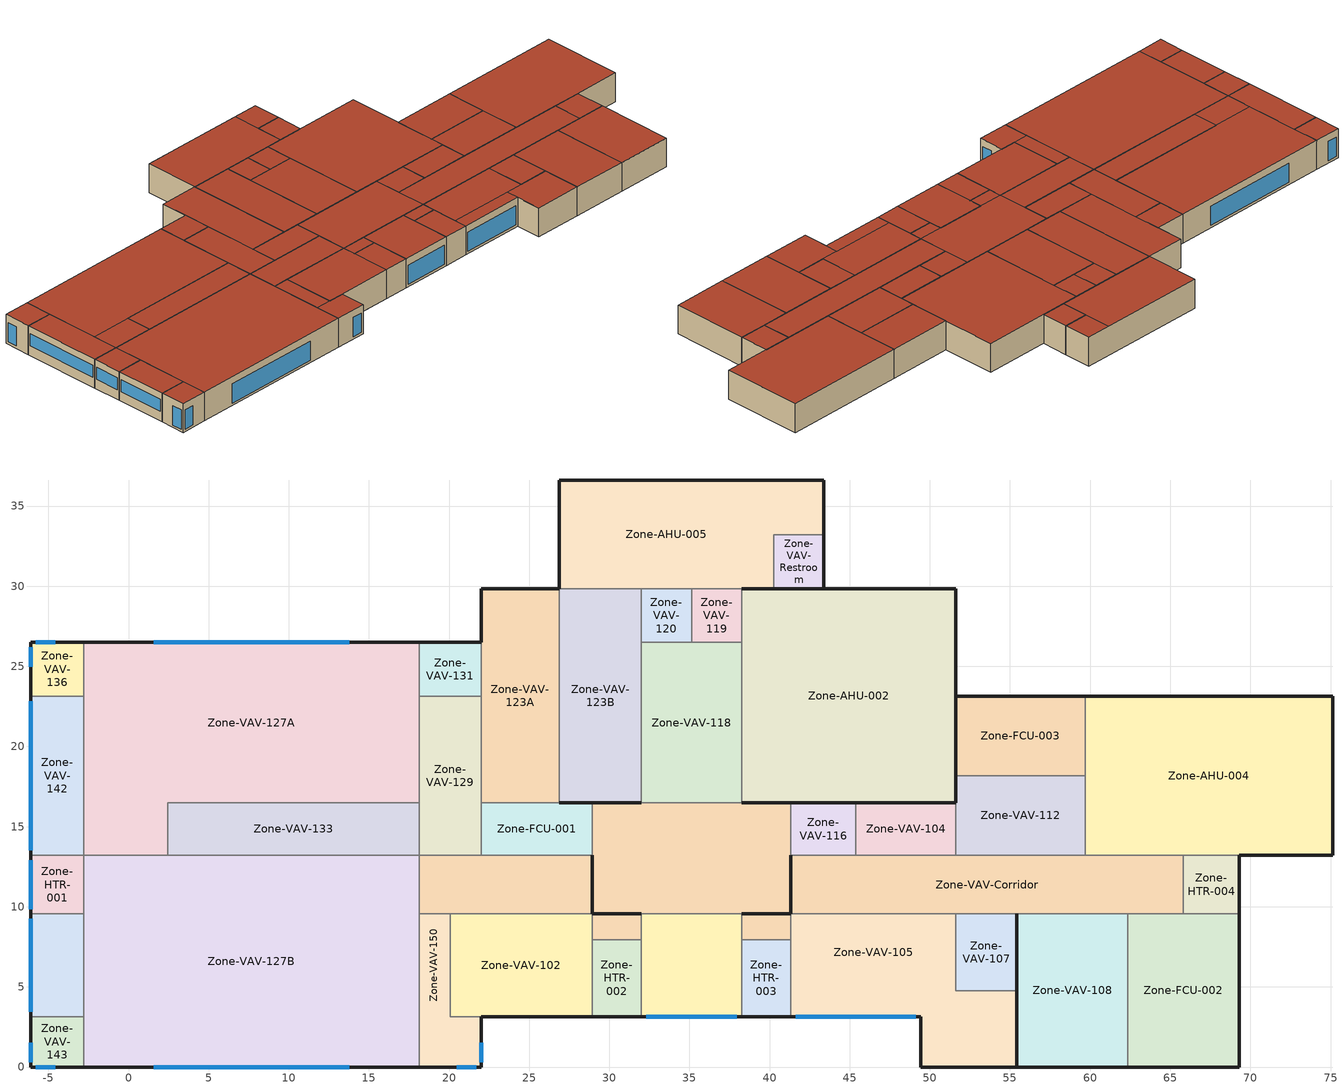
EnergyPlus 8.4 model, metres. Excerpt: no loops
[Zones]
Zone-VAV-143
 floor ground (nonres floor): -2.79,3.15 -2.79,0 -6.1,0 -6.1,3.15 z0
 wall outside (nonres ext wall): -6.1,3.15 -6.1,0 -2.79,0 z0:3.66
 wall to Zone-VAV-142 (int wall): -2.79,3.15 -6.1,3.15 z0:3.66
 wall to Zone-VAV-127B (int wall): -2.79,0 -2.79,3.15 z0:3.66
 window (Window U 0.57 SHGC 0.39): -5.79,0 -4.57,0 / -6.1,1.52 -6.1,0.3 z0.3:2.74
 roof outside (nonres roof): -6.1,3.15 -6.1,0 -2.79,0 -2.79,3.15 z3.66
Zone-VAV-142
 floor ground (nonres floor): -2.79,9.55 -2.79,3.15 -6.1,3.15 -6.1,9.55 z0; -2.79,23.14 -2.79,13.21 -6.1,13.21 -6.1,23.14 z0
 wall outside (nonres ext wall): -6.1,23.14 -6.1,13.21 / -6.1,9.55 -6.1,3.15 z0:3.66
 wall to Zone-VAV-136 (int wall): -2.79,23.14 -6.1,23.14 z0:3.66
 wall to Zone-VAV-127A (int wall): -2.79,13.21 -2.79,23.14 z0:3.66
 wall adiabatic (int wall): -6.1,13.21 -2.79,13.21 / -2.79,9.55 -6.1,9.55 z0:3.66
 wall to Zone-VAV-127B (int wall): -2.79,3.15 -2.79,9.55 z0:3.66
 window (Window U 0.57 SHGC 0.39): -6.1,22.83 -6.1,13.51 / -6.1,9.25 -6.1,3.45 z1.22:2.74
 roof outside (nonres roof): -6.1,23.14 -6.1,13.21 -2.79,13.21 -2.79,23.14 z3.66; -6.1,9.55 -6.1,3.15 -2.79,3.15 -2.79,9.55 z3.66
Zone-HTR-001
 floor ground (nonres floor): -2.79,13.21 -2.79,9.55 -6.1,9.55 -6.1,13.21 z0
 wall outside (nonres ext wall): -6.1,13.21 -6.1,9.55 z0:3.66
 wall adiabatic (int wall): -6.1,9.55 -2.79,9.55 -2.79,13.21 -6.1,13.21 z0:3.66
 window (Window U 0.57 SHGC 0.39): -6.1,12.9 -6.1,9.86 z1.22:2.74
 roof outside (nonres roof): -6.1,13.21 -6.1,9.55 -2.79,9.55 -2.79,13.21 z3.66
Zone-VAV-127B
 floor ground (nonres floor): 18.14,13.21 18.14,0 -2.79,0 -2.79,13.21 z0
 wall outside (nonres ext wall): -2.79,0 18.14,0 z0:3.66
 wall to Zone-VAV-133 (int wall): 18.14,13.21 2.44,13.21 z0:3.66
 wall adiabatic (int wall): -2.79,13.21 -2.79,9.55 z0:3.66
 wall to Zone-VAV-150 (int wall): 18.14,0 18.14,9.55 z0:3.66
 wall to Zone-VAV-127A (int wall): 2.44,13.21 -2.79,13.21 z0:3.66
 wall to Zone-VAV-Corridor (int wall): 18.14,9.55 18.14,13.21 z0:3.66
 window (Window U 0.57 SHGC 0.39): 1.57,0 13.77,0 z0.3:2.74
 roof outside (nonres roof): -2.79,13.21 -2.79,0 18.14,0 18.14,13.21 z3.66
Zone-VAV-136
 floor ground (nonres floor): -2.79,26.49 -2.79,23.14 -6.1,23.14 -6.1,26.49 z0
 wall outside (nonres ext wall): -2.79,26.49 -6.1,26.49 -6.1,23.14 z0:3.66
 wall to Zone-VAV-127A (int wall): -2.79,23.14 -2.79,26.49 z0:3.66
 window (Window U 0.57 SHGC 0.39): -4.57,26.49 -5.79,26.49 / -6.1,26.19 -6.1,24.97 z0.3:2.74
 roof outside (nonres roof): -6.1,26.49 -6.1,23.14 -2.79,23.14 -2.79,26.49 z3.66
Zone-VAV-131
 floor ground (nonres floor): 22,26.49 22,23.14 18.14,23.14 18.14,26.49 z0
 wall outside (nonres ext wall): 22,26.49 18.14,26.49 z0:3.66
 wall to Zone-VAV-127A (int wall): 18.14,26.49 18.14,23.14 z0:3.66
 wall to Zone-VAV-123A (int wall): 22,23.14 22,26.49 z0:3.66
 wall to Zone-VAV-129 (int wall): 18.14,23.14 22,23.14 z0:3.66
 roof outside (nonres roof): 18.14,26.49 18.14,23.14 22,23.14 22,26.49 z3.66
Zone-VAV-129
 floor ground (nonres floor): 22,23.14 22,13.21 18.14,13.21 18.14,23.14 z0
 wall to Zone-VAV-133 (int wall): 18.14,16.48 18.14,13.21 z0:3.66
 wall to Zone-VAV-Corridor (int wall): 18.14,13.21 22,13.21 z0:3.66
 wall adiabatic (int wall): 22,13.21 22,16.48 z0:3.66
 wall to Zone-VAV-127A (int wall): 18.14,23.14 18.14,16.48 z0:3.66
 wall to Zone-VAV-123A (int wall): 22,16.48 22,23.14 z0:3.66
 roof outside (nonres roof): 18.14,23.14 18.14,13.21 22,13.21 22,23.14 z3.66
Zone-VAV-123A
 floor ground (nonres floor): 26.87,29.84 26.87,16.48 22,16.48 22,29.84 z0
 wall outside (nonres ext wall): 26.87,29.84 22,29.84 22,26.49 z0:3.66
 wall to Zone-VAV-123B (int wall): 26.87,16.48 26.87,29.84 z0:3.66
 wall adiabatic (int wall): 22,16.48 26.87,16.48 z0:3.66
 roof outside (nonres roof): 22,29.84 22,16.48 26.87,16.48 26.87,29.84 z3.66
Zone-VAV-123B
 floor ground (nonres floor): 32,29.84 32,16.48 26.87,16.48 26.87,29.84 z0
 wall outside (nonres ext wall): 26.87,16.48 32,16.48 z0:3.66
 wall adiabatic (int wall): 32,29.84 26.87,29.84 z0:3.66
 wall to Zone-VAV-118 (int wall): 32,16.48 32,26.49 z0:3.66
 wall to Zone-VAV-120 (int wall): 32,26.49 32,29.84 z0:3.66
 roof outside (nonres roof): 26.87,29.84 26.87,16.48 32,16.48 32,29.84 z3.66
Zone-AHU-005
 floor ground (nonres floor): 43.38,36.63 43.38,33.2 40.26,33.2 40.26,36.63 z0; 40.26,36.63 40.26,29.84 26.87,29.84 26.87,36.63 z0
 wall outside (nonres ext wall): 43.38,33.2 43.38,36.63 26.87,36.63 26.87,29.84 / 38.25,29.84 40.26,29.84 z0:3.66
 wall to Zone-VAV-Restroom (int wall): 40.26,29.84 40.26,33.2 43.38,33.2 z0:3.66
 wall adiabatic (int wall): 26.87,29.84 32,29.84 35.13,29.84 38.25,29.84 z0:3.66
 roof outside (nonres roof): 26.87,36.63 26.87,29.84 40.26,29.84 40.26,36.63 z3.66; 40.26,36.63 40.26,33.2 43.38,33.2 43.38,36.63 z3.66
Zone-VAV-118
 floor ground (nonres floor): 38.25,26.49 38.25,16.48 32,16.48 32,26.49 z0
 wall adiabatic (int wall): 38.25,16.48 38.25,26.49 z0:3.66
 wall to Zone-VAV-119 (int wall): 38.25,26.49 35.13,26.49 z0:3.66
 wall to Zone-VAV-Corridor (int wall): 32,16.48 38.25,16.48 z0:3.66
 wall to Zone-VAV-120 (int wall): 35.13,26.49 32,26.49 z0:3.66
 roof outside (nonres roof): 32,26.49 32,16.48 38.25,16.48 38.25,26.49 z3.66
Zone-VAV-120
 floor ground (nonres floor): 35.13,29.84 35.13,26.49 32,26.49 32,29.84 z0
 wall to Zone-VAV-119 (int wall): 35.13,26.49 35.13,29.84 z0:3.66
 wall adiabatic (int wall): 35.13,29.84 32,29.84 z0:3.66
 roof outside (nonres roof): 32,29.84 32,26.49 35.13,26.49 35.13,29.84 z3.66
Zone-VAV-119
 floor ground (nonres floor): 38.25,29.84 38.25,26.49 35.13,26.49 35.13,29.84 z0
 wall adiabatic (int wall): 38.25,26.49 38.25,29.84 35.13,29.84 z0:3.66
 roof outside (nonres roof): 35.13,29.84 35.13,26.49 38.25,26.49 38.25,29.84 z3.66
Zone-VAV-Restroom
 floor ground (nonres floor): 43.38,33.2 43.38,29.84 40.26,29.84 40.26,33.2 z0
 wall outside (nonres ext wall): 40.26,29.84 43.38,29.84 43.38,33.2 z0:3.66
 roof outside (nonres roof): 40.26,33.2 40.26,29.84 43.38,29.84 43.38,33.2 z3.66
Zone-VAV-102
 floor ground (nonres floor): 28.93,9.55 28.93,3.15 20.07,3.15 20.07,9.55 z0; 38.25,9.55 38.25,3.15 32,3.15 32,9.55 z0
 wall outside (nonres ext wall): 32,3.15 38.25,3.15 / 22,3.15 28.93,3.15 z0:3.66
 wall adiabatic (int wall): 32,7.95 32,3.15 / 38.25,3.15 38.25,7.95 / 28.93,3.15 28.93,7.95 z0:3.66
 wall to Zone-VAV-Corridor (int wall): 38.25,7.95 38.25,9.55 32,9.55 32,7.95 / 28.93,7.95 28.93,9.55 20.07,9.55 z0:3.66
 wall to Zone-VAV-150 (int wall): 20.07,9.55 20.07,3.15 22,3.15 z0:3.66
 window (Window U 0.57 SHGC 0.39): 32.31,3.15 37.95,3.15 z0.3:2.74
 roof outside (nonres roof): 32,9.55 32,3.15 38.25,3.15 38.25,9.55 z3.66; 20.07,9.55 20.07,3.15 28.93,3.15 28.93,9.55 z3.66
Zone-FCU-001
 floor ground (nonres floor): 28.93,16.48 28.93,13.21 22,13.21 22,16.48 z0
 wall adiabatic (int wall): 28.93,13.21 28.93,16.48 26.87,16.48 22,16.48 22,13.21 28.93,13.21 z0:3.66
 roof outside (nonres roof): 22,16.48 22,13.21 28.93,13.21 28.93,16.48 z3.66
Zone-AHU-002
 floor ground (nonres floor): 51.61,29.84 51.61,16.48 38.25,16.48 38.25,29.84 z0
 wall outside (nonres ext wall): 38.25,16.48 51.61,16.48 51.61,29.84 38.25,29.84 z0:3.66
 wall adiabatic (int wall): 38.25,29.84 38.25,26.49 38.25,16.48 z0:3.66
 roof outside (nonres roof): 38.25,29.84 38.25,16.48 51.61,16.48 51.61,29.84 z3.66
Zone-FCU-003
 floor ground (nonres floor): 59.69,23.14 59.69,18.17 51.61,18.17 51.61,23.14 z0
 wall outside (nonres ext wall): 59.69,23.14 51.61,23.14 51.61,18.17 z0:3.66
 wall to Zone-AHU-004 (int wall): 59.69,18.17 59.69,23.14 z0:3.66
 wall to Zone-VAV-112 (int wall): 51.61,18.17 59.69,18.17 z0:3.66
 roof outside (nonres roof): 51.61,23.14 51.61,18.17 59.69,18.17 59.69,23.14 z3.66
Zone-VAV-112
 floor ground (nonres floor): 59.69,18.17 59.69,13.21 51.61,13.21 51.61,18.17 z0
 wall outside (nonres ext wall): 51.61,18.17 51.61,16.48 z0:3.66
 wall to Zone-AHU-004 (int wall): 59.69,13.21 59.69,18.17 z0:3.66
 wall adiabatic (int wall): 51.61,13.21 59.69,13.21 z0:3.66
 wall to Zone-VAV-104 (int wall): 51.61,16.48 51.61,13.21 z0:3.66
 roof outside (nonres roof): 51.61,18.17 51.61,13.21 59.69,13.21 59.69,18.17 z3.66
Zone-VAV-150
 floor ground (nonres floor): 20.07,9.55 20.07,3.15 18.14,3.15 18.14,9.55 z0; 22,3.15 22,0 18.14,0 18.14,3.15 z0
 wall outside (nonres ext wall): 18.14,0 22,0 22,3.15 z0:3.66
 wall to Zone-VAV-Corridor (int wall): 20.07,9.55 18.14,9.55 z0:3.66
 window (Window U 0.57 SHGC 0.39): 22,0.3 22,1.52 / 20.47,0 21.69,0 z0.3:2.74
 roof outside (nonres roof): 18.14,3.15 18.14,0 22,0 22,3.15 z3.66; 18.14,9.55 18.14,3.15 20.07,3.15 20.07,9.55 z3.66
Zone-HTR-002
 floor ground (nonres floor): 32,7.95 32,3.15 28.93,3.15 28.93,7.95 z0
 wall outside (nonres ext wall): 28.93,3.15 32,3.15 z0:3.66
 wall adiabatic (int wall): 32,3.15 32,7.95 28.93,7.95 28.93,3.15 z0:3.66
 roof outside (nonres roof): 28.93,7.95 28.93,3.15 32,3.15 32,7.95 z3.66
Zone-HTR-003
 floor ground (nonres floor): 41.33,7.95 41.33,3.15 38.25,3.15 38.25,7.95 z0
 wall outside (nonres ext wall): 38.25,3.15 41.33,3.15 z0:3.66
 wall to Zone-VAV-105 (int wall): 41.33,3.15 41.33,7.95 z0:3.66
 wall adiabatic (int wall): 41.33,7.95 38.25,7.95 38.25,3.15 z0:3.66
 roof outside (nonres roof): 38.25,7.95 38.25,3.15 41.33,3.15 41.33,7.95 z3.66
Zone-VAV-104
 floor ground (nonres floor): 51.61,16.48 51.61,13.21 45.38,13.21 45.38,16.48 z0
 wall outside (nonres ext wall): 51.61,16.48 45.38,16.48 z0:3.66
 wall to Zone-VAV-116 (int wall): 45.38,16.48 45.38,13.21 z0:3.66
 wall adiabatic (int wall): 45.38,13.21 51.61,13.21 z0:3.66
 roof outside (nonres roof): 45.38,16.48 45.38,13.21 51.61,13.21 51.61,16.48 z3.66
Zone-VAV-116
 floor ground (nonres floor): 45.38,16.48 45.38,13.21 41.33,13.21 41.33,16.48 z0
 wall outside (nonres ext wall): 45.38,16.48 41.33,16.48 z0:3.66
 wall adiabatic (int wall): 41.33,16.48 41.33,13.21 45.38,13.21 z0:3.66
 roof outside (nonres roof): 41.33,16.48 41.33,13.21 45.38,13.21 45.38,16.48 z3.66
Zone-AHU-004
 floor ground (nonres floor): 75.13,23.14 75.13,13.21 59.69,13.21 59.69,23.14 z0
 wall outside (nonres ext wall): 69.29,13.21 75.13,13.21 75.13,23.14 59.69,23.14 z0:3.66
 wall adiabatic (int wall): 59.69,13.21 65.82,13.21 z0:3.66
 wall to Zone-HTR-004 (int wall): 65.82,13.21 69.29,13.21 z0:3.66
 roof outside (nonres roof): 59.69,23.14 59.69,13.21 75.13,13.21 75.13,23.14 z3.66
Zone-VAV-108
 floor ground (nonres floor): 62.36,9.55 62.36,0 55.42,0 55.42,9.55 z0
 wall outside (nonres ext wall): 55.42,0 62.36,0 z0:3.66; 55.42,9.55,3.66 55.42,9.55,0 55.42,4.75,0 55.42,4.78,3.66; 55.42,4.78,3.66 55.42,4.75,0 55.42,0,0 55.42,0,3.66
 wall to Zone-FCU-002 (int wall): 62.36,0 62.36,9.55 z0:3.66
 wall adiabatic (int wall): 62.36,9.55 55.42,9.55 z0:3.66
 roof outside (nonres roof): 55.42,9.55 55.42,0 62.36,0 62.36,9.55 z3.66
Zone-HTR-004
 floor ground (nonres floor): 69.29,13.21 69.29,9.55 65.82,9.55 65.82,13.21 z0
 wall outside (nonres ext wall): 69.29,9.55 69.29,13.21 z0:3.66
 wall to Zone-FCU-002 (int wall): 65.82,9.55 69.29,9.55 z0:3.66
 wall adiabatic (int wall): 65.82,13.21 65.82,9.55 z0:3.66
 roof outside (nonres roof): 65.82,13.21 65.82,9.55 69.29,9.55 69.29,13.21 z3.66
Zone-VAV-Corridor
 floor ground (nonres floor): 41.33,16.48 41.33,9.55 28.93,9.55 28.93,16.48 z0; 65.82,13.21 65.82,9.55 41.33,9.55 41.33,13.21 z0; 41.33,9.55 41.33,7.95 38.25,7.95 38.25,9.55 z0; 32,9.55 32,7.95 28.93,7.95 28.93,9.55 z0; 28.93,13.21 28.93,9.55 18.14,9.55 18.14,13.21 z0
 wall outside (nonres ext wall): 32,16.48 28.93,16.48 / 38.25,9.55 41.33,9.55 41.33,13.21 / 28.93,13.21 28.93,9.55 32,9.55 z0:3.66
 wall adiabatic (int wall): 38.25,7.95 41.33,7.95 41.33,9.55 51.61,9.55 55.42,9.55 62.36,9.55 65.82,9.55 65.82,13.21 59.69,13.21 51.61,13.21 45.38,13.21 41.33,13.21 41.33,16.48 38.25,16.48 / 28.93,7.95 32,7.95 / 28.93,16.48 28.93,13.21 22,13.21 z0:3.66
 roof outside (nonres roof): 41.33,13.21 41.33,9.55 65.82,9.55 65.82,13.21 z3.66; 28.93,16.48 28.93,9.55 41.33,9.55 41.33,16.48 z3.66; 18.14,13.21 18.14,9.55 28.93,9.55 28.93,13.21 z3.66; 28.93,9.55 28.93,7.95 32,7.95 32,9.55 z3.66; 38.25,9.55 38.25,7.95 41.33,7.95 41.33,9.55 z3.66
Zone-VAV-133
 floor ground (nonres floor): 18.14,16.48 18.14,13.21 2.44,13.21 2.44,16.48 z0
 wall to Zone-VAV-127A (int wall): 18.14,16.48 2.44,16.48 2.44,13.21 z0:3.66
 roof outside (nonres roof): 18.14,13.21 18.14,16.48 2.44,16.48 2.44,13.21 z3.66
Zone-VAV-105
 floor ground (nonres floor): 51.61,9.55 51.61,4.75 41.33,4.75 41.33,9.55 z0; 55.42,4.75 55.42,0 49.43,0 49.43,4.75 z0; 49.43,4.75 49.43,3.15 41.33,3.15 41.33,4.75 z0
 wall outside (nonres ext wall): 41.33,3.15 49.43,3.15 49.43,0 55.42,0 55.42,4.75 z0:3.66
 wall adiabatic (int wall): 51.61,9.55 41.33,9.55 41.33,7.95 z0:3.66
 wall to Zone-VAV-107 (int wall): 55.42,4.75 51.61,4.75 51.61,9.55 z0:3.66
 window (Window U 0.57 SHGC 0.39): 41.63,3.15 49.12,3.15 z0.3:2.74
 roof outside (nonres roof): 41.33,4.75 41.33,3.15 49.43,3.15 49.43,4.75 z3.66; 41.33,9.55 41.33,4.75 51.61,4.75 51.61,9.55 z3.66; 49.43,4.75 49.43,0 55.42,0 55.42,4.75 z3.66
Zone-FCU-002
 floor ground (nonres floor): 69.29,9.55 69.29,0 62.36,0 62.36,9.55 z0
 wall outside (nonres ext wall): 62.36,0 69.29,0 69.29,9.55 z0:3.66
 wall adiabatic (int wall): 65.82,9.55 62.36,9.55 z0:3.66
 roof outside (nonres roof): 62.36,9.55 62.36,0 69.29,0 69.29,9.55 z3.66
Zone-VAV-107
 floor ground (nonres floor): 55.42,9.55 55.42,4.75 51.61,4.75 51.61,9.55 z0
 wall outside (nonres ext wall): 55.42,4.75 55.42,9.55 z0:3.66
 wall adiabatic (int wall): 55.42,9.55 51.61,9.55 z0:3.66
 roof outside (nonres roof): 51.61,9.55 51.61,4.75 55.42,4.75 55.42,9.55 z3.66
Zone-VAV-127A
 floor ground (nonres floor): 2.44,16.48 2.44,13.21 -2.79,13.21 -2.79,16.48 z0; 18.14,26.49 18.14,16.48 -2.79,16.48 -2.79,26.49 z0
 wall outside (nonres ext wall): 18.14,26.49 -2.79,26.49 z0:3.66
 window (Window U 0.57 SHGC 0.39): 13.77,26.49 1.57,26.49 z0.3:2.74
 roof outside (nonres roof): 18.14,16.48 18.14,26.49 -2.79,26.49 -2.79,16.48 z3.66; 2.44,13.21 2.44,16.48 -2.79,16.48 -2.79,13.21 z3.66
[Building]
CLGSetPtNormal: North Axis {deg}=0; Terrain=City; Loads Convergence Tolerance Value=0.04; Temperature Convergence Tolerance Value {deltaC}=0.2; Solar Distribution=FullExterior; Maximum Number of Warmup Days=25; Minimum Number of Warmup Days=6
[Site:Location]
Pasco WA USA Design Conditions: Latitude {deg}=46.27; Longitude {deg}=-119.12; Time Zone {hr}=-8; Elevation {m}=136
[SizingPeriod:DesignDay] Day of Month=21; Dry-Bulb Temperature Range Modifier Type=DefaultMultipliers; Humidity Condition Type=Wetbulb; Barometric Pressure {Pa}=99702; Rain Indicator=No; Snow Indicator=No; Daylight Saving Time Indicator=No
Name | Month | Day Type | Maximum Dry-Bulb Temperature {C} | Daily Dry-Bulb Temperature Range {deltaC} | Wetbulb or DewPoint at Maximum Dry-Bulb {C} | Wind Speed {m/s} | Wind Direction {deg} | Solar Model Indicator | Sky Clearness | ASHRAE Clear Sky Optical Depth for Beam Irradiance (taub) | ASHRAE Clear Sky Optical Depth for Diffuse Irradiance (taud)
Pasco Ann Htg 99.6% Condns DB | 12 | WinterDesignDay | -14 | 0 | -14 | 2.5 | 310 | ASHRAEClearSky | 0
Pasco Ann Clg .4% Condns DB=>MWB | 7 | SummerDesignDay | 37.5 | 17.8 | 21.1 | 3.1 | 330 | ASHRAETau |  | 0.398 | 2.219
[Site:GroundTemperature:BuildingSurface]
19.71, 19.71, 19.82, 20.06, 20.41, 22.58, 23.24, 23.4, 23.34, 21.19, 20.41, 19.97
[Site:WaterMainsTemperature]
Calculation Method=Correlation; Annual Average Outdoor Air Temperature {C}=9.75; Maximum Difference In Monthly Average Outdoor Air Temperatures {deltaC}=28.14
[Material]
Name | Roughness | Thickness {m} | Conductivity {W/m-K} | Density {kg/m3} | Specific Heat {J/kg-K} | Thermal Absorptance | Solar Absorptance | Visible Absorptance
G01 13mm gypsum board | Smooth | 0.0127 | 0.16 | 800 | 1090 | 0.9 | 0.7 | 0.5
F13 Built-up roofing | Rough | 0.2 | 0.16 | 1120 | 1460 | 0.9 | 0.7
F08 Metal surface | Smooth | 0.0008 | 45.28 | 7824 | 500
150mm Normalweight concrete floor | MediumRough | 0.15 | 2.31 | 2322 | 832
Std Wood 6inch | MediumSmooth | 0.15 | 0.12 | 540 | 1210 | 0.9 | 0.7 | 0.7
DENSE FACE BRICK | Rough | 0.101498 | 1.245296 | 2082.4 | 920.48 | 0.9 | 0.93 | 0.93
G01 16mm gypsum board | MediumSmooth | 0.0159 | 0.16 | 800 | 1090
[Material:NoMass] Thermal Absorptance=0.9; Solar Absorptance=0.7
Name | Roughness | Thermal Resistance {m2-K/W} | Visible Absorptance
Nonres_Exterior_Wall_Insulation | MediumSmooth | 2.81828 | 0.7
Nonres Roof Insulation | MediumSmooth | 5.30668 | 0.7
Nonres Floor Insulation | MediumSmooth | 0.0299387 | 0.7
CP02 CARPET PAD | VeryRough | 0.21648 | 0.8
[WindowMaterial:Glazing] Optical Data Type=SpectralAverage; Thickness {m}=0.006; Infrared Transmittance at Normal Incidence=0; Front Side Infrared Hemispherical Emissivity=0.84; Conductivity {W/m-K}=0.9
Name | Solar Transmittance at Normal Incidence | Front Side Solar Reflectance at Normal Incidence | Back Side Solar Reflectance at Normal Incidence | Visible Transmittance at Normal Incidence | Front Side Visible Reflectance at Normal Incidence | Back Side Visible Reflectance at Normal Incidence | Back Side Infrared Hemispherical Emissivity
REF D CLEAR 6MM | 0.429 | 0.308 | 0.379 | 0.334 | 0.453 | 0.505 | 0.82
CLEAR 6MM | 0.775 | 0.071 | 0.071 | 0.881 | 0.08 | 0.08 | 0.84
[WindowMaterial:Gas]
AIR 6MM: Gas Type=Air; Thickness {m}=0.0063
[Construction]
int wall: G01 13mm gypsum board, G01 13mm gypsum board
nonres ext wall: DENSE FACE BRICK, G01 16mm gypsum board, Nonres_Exterior_Wall_Insulation, G01 16mm gypsum board
nonres roof: F13 Built-up roofing, Nonres Roof Insulation, F08 Metal surface
nonres floor: Nonres Floor Insulation, 150mm Normalweight concrete floor, CP02 CARPET PAD
InteriorFurnishings: Std Wood 6inch
Window U 0.57 SHGC 0.39: REF D CLEAR 6MM, AIR 6MM, CLEAR 6MM
[Zone]
Zone-VAV-143; Zone-VAV-142; Zone-HTR-001; Zone-VAV-136; Zone-VAV-127B; Zone-VAV-127A; Zone-VAV-131; Zone-VAV-129; Zone-VAV-150; Zone-VAV-123A; Zone-VAV-123B; Zone-AHU-005; Zone-VAV-118; Zone-VAV-120; Zone-VAV-119; Zone-VAV-Restroom; Zone-AHU-004; Zone-VAV-102; Zone-FCU-001; Zone-AHU-002; Zone-VAV-105; Zone-FCU-003; Zone-VAV-112; Zone-HTR-002; Zone-HTR-003; Zone-VAV-104; Zone-VAV-116; Zone-VAV-108; Zone-FCU-002; Zone-HTR-004; Zone-VAV-Corridor; Zone-VAV-133; Zone-VAV-107: 0, 0, 0, 1
[InternalMass] Construction=InteriorFurnishings
Name | Zone | Surface Area {m2}
Zone-VAV-Corridor InternalMass | Zone-VAV-Corridor | 450
Zone-VAV-102 InternalMass | Zone-VAV-102 | 193
Zone-VAV-104 InternalMass | Zone-VAV-104 | 41
Zone-VAV-105 InternalMass | Zone-VAV-105 | 182
Zone-VAV-107 InternalMass | Zone-VAV-107 | 37
Zone-VAV-108 InternalMass | Zone-VAV-108 | 132
Zone-VAV-112 InternalMass | Zone-VAV-112 | 80
Zone-VAV-116 InternalMass | Zone-VAV-116 | 27
Zone-VAV-118 InternalMass | Zone-VAV-118 | 125
Zone-VAV-119 InternalMass | Zone-VAV-119 | 21
Zone-VAV-120 InternalMass | Zone-VAV-120 | 21
Zone-VAV-123A InternalMass | Zone-VAV-123A | 130
Zone-VAV-123B InternalMass | Zone-VAV-123B | 137
Zone-VAV-127A InternalMass | Zone-VAV-127A | 365
Zone-VAV-127B InternalMass | Zone-VAV-127B | 392
Zone-VAV-129 InternalMass | Zone-VAV-129 | 77
Zone-VAV-131 InternalMass | Zone-VAV-131 | 26
Zone-VAV-133 InternalMass | Zone-VAV-133 | 29
Zone-VAV-142 InternalMass | Zone-VAV-142 | 108
Zone-VAV-143 InternalMass | Zone-VAV-143 | 21
Zone-VAV-150 InternalMass | Zone-VAV-150 | 49
Zone-AHU-002 InternalMass | Zone-AHU-002 | 357
Zone-AHU-004 InternalMass | Zone-AHU-004 | 307
Zone-AHU-005 InternalMass | Zone-AHU-005 | 203
Zone-FCU-001 InternalMass | Zone-FCU-001 | 45
Zone-FCU-002 InternalMass | Zone-FCU-002 | 132
Zone-FCU-003 InternalMass | Zone-FCU-003 | 80
Zone-HTR-001 InternalMass | Zone-HTR-001 | 4
Zone-HTR-002 InternalMass | Zone-HTR-002 | 4
Zone-HTR-003 InternalMass | Zone-HTR-003 | 4
Zone-HTR-004 InternalMass | Zone-HTR-004 | 4
Zone-VAV-Restroom InternalMass | Zone-VAV-Restroom | 21
Zone-VAV-136 InternalMass | Zone-VAV-136 | 22
[People] Number of People Schedule=BLDG OCC SCH; Number of People Calculation Method=Area/Person; Fraction Radiant=0.3; Sensible Heat Fraction=AUTOCALCULATE; Activity Level Schedule=ACTIVITY SCH; Enable ASHRAE 55 Comfort Warnings=No; Mean Radiant Temperature Calculation Type=ZoneAveraged; Work Efficiency Schedule=WORK EFF SCH; Clothing Insulation Calculation Method Schedule=AIR VELO SCH
Name | Zone or ZoneList | Zone Floor Area per Person {m2/person}
Zone-VAV-Corridor People | Zone-VAV-Corridor | 18.5788
Zone-VAV-102 People | Zone-VAV-102 | 4.64
Zone-VAV-104 People | Zone-VAV-104 | 18.5788
Zone-VAV-105 People | Zone-VAV-105 | 18.5788
Zone-VAV-107 People | Zone-VAV-107 | 18.5788
Zone-VAV-108 People | Zone-VAV-108 | 18.5788
Zone-VAV-112 People | Zone-VAV-112 | 18.5788
Zone-VAV-116 People | Zone-VAV-116 | 18.5788
Zone-VAV-118 People | Zone-VAV-118 | 4.64
Zone-VAV-119 People | Zone-VAV-119 | 10
Zone-VAV-120 People | Zone-VAV-120 | 10
Zone-VAV-123A People | Zone-VAV-123A | 9.29
Zone-VAV-123B People | Zone-VAV-123B | 9.29
Zone-VAV-127A People | Zone-VAV-127A | 14
Zone-VAV-127B People | Zone-VAV-127B | 14
Zone-VAV-129 People | Zone-VAV-129 | 12
Zone-VAV-131 People | Zone-VAV-131 | 12
Zone-VAV-133 People | Zone-VAV-133 | 18.5788
Zone-VAV-142 People | Zone-VAV-142 | 10
Zone-VAV-143 People | Zone-VAV-143 | 10
Zone-VAV-150 People | Zone-VAV-150 | 18.5788
Zone-AHU-002 People | Zone-AHU-002 | 9.29
Zone-AHU-004 People | Zone-AHU-004 | 18.5788
Zone-AHU-005 People | Zone-AHU-005 | 18.5788
Zone-FCU-001 People | Zone-FCU-001 | 18.5788
Zone-FCU-002 People | Zone-FCU-002 | 18.5788
Zone-FCU-003 People | Zone-FCU-003 | 18.5788
Zone-HTR-001 People | Zone-HTR-001 | 18.5788
Zone-HTR-002 People | Zone-HTR-002 | 18.5788
Zone-HTR-003 People | Zone-HTR-003 | 18.5788
Zone-HTR-004 People | Zone-HTR-004 | 18.5788
Zone-VAV-Restroom People | Zone-VAV-Restroom | 1800.58
Zone-VAV-136 People | Zone-VAV-136 | 10
[Lights] Schedule=BLDG LIGHT SCH; Design Level Calculation Method=Watts/Area; Return Air Fraction=0; Fraction Radiant=0.7; Fraction Visible=0.2; Fraction Replaceable=1; Return Air Fraction Calculated from Plenum Temperature=No
Name | Zone or ZoneList | Watts per Zone Floor Area {W/m2}
Zone-VAV-Corridor Lights | Zone-VAV-Corridor | 3.28
Zone-VAV-102 Lights | Zone-VAV-102 | 3.28
Zone-VAV-104 Lights | Zone-VAV-104 | 3.28
Zone-VAV-105 Lights | Zone-VAV-105 | 3.28
Zone-VAV-107 Lights | Zone-VAV-107 | 3.28
Zone-VAV-108 Lights | Zone-VAV-108 | 3.28
Zone-VAV-112 Lights | Zone-VAV-112 | 3.28
Zone-VAV-116 Lights | Zone-VAV-116 | 3.28
Zone-VAV-118 Lights | Zone-VAV-118 | 3.28
Zone-VAV-119 Lights | Zone-VAV-119 | 3.28
Zone-VAV-120 Lights | Zone-VAV-120 | 3.28
Zone-VAV-123A Lights | Zone-VAV-123A | 3.28
Zone-VAV-123B Lights | Zone-VAV-123B | 3.28
Zone-VAV-127A Lights | Zone-VAV-127A | 3.28
Zone-VAV-127B Lights | Zone-VAV-127B | 3.28
Zone-VAV-129 Lights | Zone-VAV-129 | 3.28
Zone-VAV-131 Lights | Zone-VAV-131 | 3.28
Zone-VAV-133 Lights | Zone-VAV-133 | 3.28
Zone-VAV-142 Lights | Zone-VAV-142 | 3.28
Zone-VAV-143 Lights | Zone-VAV-143 | 3.28
Zone-VAV-150 Lights | Zone-VAV-150 | 3.28
Zone-AHU-002 Lights | Zone-AHU-002 | 3.28
Zone-AHU-004 Lights | Zone-AHU-004 | 3.28
Zone-AHU-005 Lights | Zone-AHU-005 | 3.28
Zone-FCU-001 Lights | Zone-FCU-001 | 3.28
Zone-FCU-002 Lights | Zone-FCU-002 | 3.28
Zone-FCU-003 Lights | Zone-FCU-003 | 3.28
Zone-HTR-001 Lights | Zone-HTR-001 | 3.28
Zone-HTR-002 Lights | Zone-HTR-002 | 3.28
Zone-HTR-003 Lights | Zone-HTR-003 | 3.28
Zone-HTR-004 Lights | Zone-HTR-004 | 3.28
Zone-VAV-Restroom Lights | Zone-VAV-Restroom | 0.00328
Zone-VAV-136 Lights | Zone-VAV-136 | 3.28
[ElectricEquipment] Design Level Calculation Method=Watts/Area; Fraction Latent=0; Fraction Radiant=0.5; Fraction Lost=0
Name | Zone or ZoneList | Schedule | Watts per Zone Floor Area {W/m2}
Zone-VAV-Corridor MiscPlug Equip | Zone-VAV-Corridor | BLDG EQUIP SCH | 4
Zone-VAV-102 MiscPlug Equip | Zone-VAV-102 | BLDG EQUIP SCH | 4
Zone-VAV-104 MiscPlug Equip | Zone-VAV-104 | BLDG EQUIP SCH | 2
Zone-VAV-105 MiscPlug Equip | Zone-VAV-105 | BLDG EQUIP SCH | 4
Zone-VAV-107 MiscPlug Equip | Zone-VAV-107 | BLDG EQUIP SCH | 8
Zone-VAV-108 MiscPlug Equip | Zone-VAV-108 | BLDG ControlRoom EQUIP SCH | 16
Zone-VAV-112 MiscPlug Equip | Zone-VAV-112 | ALWAYS ON | 26.875
Zone-VAV-116 MiscPlug Equip | Zone-VAV-116 | BLDG EQUIP SCH | 4
Zone-VAV-118 MiscPlug Equip | Zone-VAV-118 | BLDG EQUIP SCH | 4
Zone-VAV-119 MiscPlug Equip | Zone-VAV-119 | BLDG EQUIP SCH | 16
Zone-VAV-120 MiscPlug Equip | Zone-VAV-120 | BLDG EQUIP SCH | 16
Zone-VAV-123A MiscPlug Equip | Zone-VAV-123A | BLDG ControlRoom EQUIP SCH | 16
Zone-VAV-123B MiscPlug Equip | Zone-VAV-123B | BLDG ControlRoom EQUIP SCH | 16
Zone-VAV-127A MiscPlug Equip | Zone-VAV-127A | BLDG EQUIP SCH | 12
Zone-VAV-127B MiscPlug Equip | Zone-VAV-127B | BLDG EQUIP SCH | 12
Zone-VAV-129 MiscPlug Equip | Zone-VAV-129 | BLDG EQUIP SCH | 16
Zone-VAV-131 MiscPlug Equip | Zone-VAV-131 | BLDG EQUIP SCH | 16
Zone-VAV-133 MiscPlug Equip | Zone-VAV-133 | BLDG EQUIP SCH | 4
Zone-VAV-142 MiscPlug Equip | Zone-VAV-142 | BLDG EQUIP SCH | 16
Zone-VAV-143 MiscPlug Equip | Zone-VAV-143 | BLDG EQUIP SCH | 16
Zone-VAV-150 MiscPlug Equip | Zone-VAV-150 | BLDG EQUIP SCH | 16
Zone-AHU-002 MiscPlug Equip | Zone-AHU-002 | BLDG ControlRoom EQUIP SCH | 16
Zone-AHU-004 MiscPlug Equip | Zone-AHU-004 | ALWAYS ON | 16
Zone-AHU-005 MiscPlug Equip | Zone-AHU-005 | ALWAYS ON | 32
Zone-FCU-001 MiscPlug Equip | Zone-FCU-001 | BLDG EQUIP SCH | 8
Zone-FCU-002 MiscPlug Equip | Zone-FCU-002 | BLDG ControlRoom EQUIP SCH | 53.75
Zone-FCU-003 MiscPlug Equip | Zone-FCU-003 | BLDG ControlRoom EQUIP SCH | 53.75
Zone-HTR-001 MiscPlug Equip | Zone-HTR-001 | BLDG EQUIP SCH | 1
Zone-HTR-002 MiscPlug Equip | Zone-HTR-002 | BLDG EQUIP SCH | 1
Zone-HTR-003 MiscPlug Equip | Zone-HTR-003 | BLDG EQUIP SCH | 1
Zone-HTR-004 MiscPlug Equip | Zone-HTR-004 | BLDG EQUIP SCH | 1
Zone-VAV-Restroom MiscPlug Equip | Zone-VAV-Restroom | BLDG EQUIP SCH | 0.004
Zone-VAV-136 MiscPlug Equip | Zone-VAV-136 | BLDG EQUIP SCH | 16
[ZoneInfiltration:DesignFlowRate] Schedule=INFIL SCH PNNL; Design Flow Rate Calculation Method=Flow/ExteriorArea; Flow per Exterior Surface Area {m3/s-m2}=0.00056896; Constant Term Coefficient=0; Temperature Term Coefficient=0; Velocity Term Coefficient=0.224; Velocity Squared Term Coefficient=0
Name | Zone or ZoneList
Zone-VAV-Corridor Infiltration | Zone-VAV-Corridor
Zone-VAV-102 Infiltration | Zone-VAV-102
Zone-VAV-104 Infiltration | Zone-VAV-104
Zone-VAV-105 Infiltration | Zone-VAV-105
Zone-VAV-107 Infiltration | Zone-VAV-107
Zone-VAV-108 Infiltration | Zone-VAV-108
Zone-VAV-112 Infiltration | Zone-VAV-112
Zone-VAV-116 Infiltration | Zone-VAV-116
Zone-VAV-118 Infiltration | Zone-VAV-118
Zone-VAV-119 Infiltration | Zone-VAV-119
Zone-VAV-120 Infiltration | Zone-VAV-120
Zone-VAV-123A Infiltration | Zone-VAV-123A
Zone-VAV-123B Infiltration | Zone-VAV-123B
Zone-VAV-127A Infiltration | Zone-VAV-127A
Zone-VAV-127B Infiltration | Zone-VAV-127B
Zone-VAV-129 Infiltration | Zone-VAV-129
Zone-VAV-131 Infiltration | Zone-VAV-131
Zone-VAV-133 Infiltration | Zone-VAV-133
Zone-VAV-142 Infiltration | Zone-VAV-142
Zone-VAV-143 Infiltration | Zone-VAV-143
Zone-VAV-150 Infiltration | Zone-VAV-150
Zone-AHU-002 Infiltration | Zone-AHU-002
Zone-AHU-004 Infiltration | Zone-AHU-004
Zone-AHU-005 Infiltration | Zone-AHU-005
Zone-FCU-001 Infiltration | Zone-FCU-001
Zone-FCU-002 Infiltration | Zone-FCU-002
Zone-FCU-003 Infiltration | Zone-FCU-003
Zone-HTR-001 Infiltration | Zone-HTR-001
Zone-HTR-002 Infiltration | Zone-HTR-002
Zone-HTR-003 Infiltration | Zone-HTR-003
Zone-HTR-004 Infiltration | Zone-HTR-004
Zone-VAV-Restroom Infiltration | Zone-VAV-Restroom
Zone-VAV-136 Infiltration | Zone-VAV-136
[DesignSpecification:OutdoorAir] Outdoor Air Method=Flow/Area; Outdoor Air Flow per Zone Floor Area {m3/s-m2}=0.000864; Outdoor Air Flow per Zone {m3/s}=0
Zone-HTR-001 SZ DSOA; Zone-HTR-002 SZ DSOA; Zone-HTR-003 SZ DSOA; Zone-HTR-004 SZ DSOA
[Sizing:Zone] Zone Cooling Design Supply Air Temperature Input Method=SupplyAirTemperature; Zone Cooling Design Supply Air Temperature {C}=12.7; Zone Heating Design Supply Air Temperature Input Method=SupplyAirTemperature; Zone Heating Design Supply Air Temperature {C}=50; Zone Cooling Design Supply Air Humidity Ratio {kgWater/kgDryAir}=0.0085; Zone Heating Design Supply Air Humidity Ratio {kgWater/kgDryAir}=0.008; Zone Heating Sizing Factor=0; Zone Cooling Sizing Factor=0; Cooling Design Air Flow Method=DesignDay; Cooling Minimum Air Flow {m3/s}=0; Cooling Minimum Air Flow Fraction=0; Heating Design Air Flow Method=DesignDay; Heating Design Air Flow Rate {m3/s}=0
Name | Design Specification Outdoor Air Object
Zone-HTR-001 | Zone-HTR-001 SZ DSOA
Zone-HTR-002 | Zone-HTR-002 SZ DSOA
Zone-HTR-003 | Zone-HTR-003 SZ DSOA
Zone-HTR-004 | Zone-HTR-004 SZ DSOA
[ZoneControl:Thermostat] Control Type Schedule=Dual Zone Control Type Sched
Name | Zone or ZoneList | Control 1
ZONE-HTR-001 Thermostat | ZONE-HTR-001 | ZONE-HTR-001 DualSPSched
ZONE-HTR-002 Thermostat | ZONE-HTR-002 | ZONE-HTR-002 DualSPSched
ZONE-HTR-003 Thermostat | ZONE-HTR-003 | ZONE-HTR-003 DualSPSched
ZONE-HTR-004 Thermostat | ZONE-HTR-004 | ZONE-HTR-004 DualSPSched
[ThermostatSetpoint:DualSetpoint] Heating Setpoint Temperature Schedule=HTGSETP SCH; Cooling Setpoint Temperature Schedule=CLGSETP SCH
ZONE-HTR-001 DualSPSched; ZONE-HTR-002 DualSPSched; ZONE-HTR-003 DualSPSched; ZONE-HTR-004 DualSPSched
[ZoneHVAC:UnitHeater] Availability Schedule=ALWAYS ON; Maximum Supply Air Flow Rate {m3/s}=AUTOSIZE; Minimum Hot Water or Steam Flow Rate {m3/s}=0
Name | Supply Air Fan | Heating Coil | Supply Air Fan Operation During No Heating
Zone-HTR-001 Unit Heater | Zone-HTR-001 Unit HeaterFan | Zone-HTR-001 Unit Heater coil | No
Zone-HTR-002 Unit Heater | Zone-HTR-002 Unit HeaterFan | Zone-HTR-002 Unit Heater coil | no
Zone-HTR-003 Unit Heater | Zone-HTR-003 Unit HeaterFan | Zone-HTR-003 Unit Heater coil | no
Zone-HTR-004 Unit Heater | Zone-HTR-004 Unit HeaterFan | Zone-HTR-004 Unit Heater coil | no
[Zone equipment]
Zone-HTR-001: Zone-HTR-001 Unit Heater
Zone-HTR-002: Zone-HTR-002 Unit Heater
Zone-HTR-003: Zone-HTR-003 Unit Heater
Zone-HTR-004: Zone-HTR-004 Unit Heater
[Fan:ConstantVolume] Availability Schedule=HVAC Schedule Rest of the Building; Fan Total Efficiency=0.7; Pressure Rise {Pa}=622.5; Maximum Flow Rate {m3/s}=AUTOSIZE; Motor Efficiency=0.9; Motor In Airstream Fraction=1
Zone-HTR-001 Unit HeaterFan; Zone-HTR-002 Unit HeaterFan; Zone-HTR-003 Unit HeaterFan; Zone-HTR-004 Unit HeaterFan
[Coil:Heating:Electric] Availability Schedule=HVAC Schedule Rest of the Building; Efficiency=1; Nominal Capacity {W}=AUTOSIZE
Zone-HTR-001 Unit Heater coil; Zone-HTR-002 Unit Heater coil; Zone-HTR-003 Unit Heater coil; Zone-HTR-004 Unit Heater coil
[EnergyManagementSystem:Sensor] Output:Variable or Output:Meter=Schedule Value
Name | Output:Variable or Output:Meter Index Key
DutyCycleNumSensor | DutyCycleTimestepCount
PREVFLOW1_S | PreviousFlow1
PREVFLOW2_S | PreviousFlow2
AirFlow102 | Af102
AirFlow118 | Af118
AirFlow119 | Af119
AirFlow120 | Af120
AirFlow123a | Af123a
AirFlow123b | Af123b
AirFlow127a | Af127a
AirFlow127b | Af127b
AirFlow129 | Af129
AirFlow131 | Af131
AirFlow136 | Af136
AirFlow133 | Af133
AirFlow142 | Af142
AirFlow143 | Af143
AirFlow150 | Af150
AirFlowrestroom | Afrestroom
AirFlowcorridor | Afcorridor
[EnergyManagementSystem:Actuator]
Name | Actuated Component Unique | Actuated Component Type | Actuated Component Control Type
DutyCycleNumActuator | DutyCycleTimestepCount | Schedule:Constant | Schedule Value
COOL_TSTAT2 | CLGSETP SCH Base ExtendedHVAC2 | Schedule:Compact | Schedule Value
COOL_TSTAT3 | CLGSETP SCH Base ExtendedHVAC3 | Schedule:Compact | Schedule Value
COOL_TSTAT1 | CLGSETP SCH Base ExtendedHVAC | Schedule:Compact | Schedule Value
PREVFLOW1_A | PreviousFlow1 | Schedule:Constant | Schedule value
PREVFLOW2_A | PreviousFlow2 | Schedule:Constant | Schedule value
[EnergyManagementSystem:ProgramCallingManager]
DR_POST_PROCESS Manager: EndOfSystemTimestepAfterHVACReporting; DR_POST_PROCESS
DR ManagerDutyCycle: BeginTimestepBeforePredictor; DutyCycle; DutyCycleCount
DR_CHWT_RESETManager: AfterPredictorBeforeHVACManagers; DR_CHWT_RESET
GettimeV: EndOfSystemTimestepBeforeHVACReporting; GetTimelagV
ZoneAirFlow_Overwrite Manager: InsideHVACSystemIterationLoop; ZoneAirFlow102_Overwrite; ZoneAirFlow118_Overwrite; ZoneAirFlow120_Overwrite; ZoneAirFlow123a_Overwrite; ZoneAirFlow123b_Overwrite; ZoneAirFlow127a_Overwrite; ZoneAirFlow127b_Overwrite; ZoneAirFlow129_Overwrite; ZoneAirFlow131_Overwrite; ZoneAirFlow136_Overwrite; ZoneAirFlow133_Overwrite; ZoneAirFlow142_Overwrite; ZoneAirFlow143_Overwrite; ZoneAirFlow150_Overwrite; ZoneAirFlow119_Overwrite; ZoneAirFlowrestroom_Overwrite; ZoneAirFlowcorridor_Overwrite
[EnergyManagementSystem:Program]
GetTimelag: SET currentMinute = Minute; SET currentMonth = Month; SET currentDayOfMonth = DayOfMonth; Set currentHour = Hour
DutyCycle: SET CurrCycle = DutyCycleNumSensor; IF CPP_EVENT_SENSOR == 1 && CurrCycle <= DutyCycleLength; SET  COOL_TSTAT1 = 50; Else; SET COOL_TSTAT1= Null; Endif; IF CPP_EVENT_SENSOR == 1 && CurrCycle > DutyCycleLength && CurrCycle <= 2*DutyCycleLength; SET  COOL_TSTAT2 = 50; Else; SET COOL_TSTAT2= Null; Endif; IF CPP_EVENT_SENSOR == 1 && CurrCycle > (2*DutyCycleLength); SET  COOL_TSTAT3 = 50; Else; SET COOL_TSTAT3= Null; Endif; SET DemandKW = Demand * 12/3600
DutyCycleCount: SET DutyCycleLength = 15; SET  CurrDutyCycle = DutyCycleTrend 1; SET  DutyCycleNumActuator = CurrDutyCycle+  1; IF DutyCycleNumActuator > DutyCycleLength*3; SET DutyCycleNumActuator = 1; Endif
DR_POST_PROCESS: SET DR Demand = 0; SET DR Pre Demand=0; SET DR Post Demand=0; IF CPP_EVENT_SENSOR==1; SET DR Demand = Demand*12/3600; ENDIF; IF CPP_EVENT_SENSOR>0; SET DR FullDay = Demand*12 /3600; ENDIF
DR_CHWT_RESET: SET PrevFlow1=PREVFLOW1_S; SET PrevFlow2=PREVFLOW2_S; IF CPP_EVENT_SENSOR==1; SET CHWT Reset = 10; SET VAV1_FLOWRESET = NULL; SET VAV2_FLOWRESET = NULL; Else; SET CHWT Reset = Null; SET VAV1_FLOWRESET = NULL; SET VAV2_FLOWRESET = NULL; Endif
SetPrevFlow: SET PREVFLOW1_A= VAV1_FLOWSENSOR; SET PREVFLOW2_A= VAV2_FLOWSENSOR
GetTimelagV: SET currentMinuteV = Minute; SET currentMonthV = Month; SET currentDayOfMonthV = DayOfMonth; Set currentHourV = Hour
ZoneAirFlow102_Overwrite: SET A102ZONEAIRFLOW =AirFlow102
ZoneAirFlow118_Overwrite: SET A118ZONEAIRFLOW =AirFlow118
ZoneAirFlow119_Overwrite: SET A119ZONEAIRFLOW =AirFlow119
ZoneAirFlow120_Overwrite: SET A120ZONEAIRFLOW =AirFlow120
ZoneAirFlow123a_Overwrite: SET A123aZONEAIRFLOW =AirFlow123a
ZoneAirFlow123b_Overwrite: SET A123bZONEAIRFLOW =AirFlow123b
ZoneAirFlow127a_Overwrite: SET A127aZONEAIRFLOW =AirFlow127a
ZoneAirFlow127b_Overwrite: SET A127bZONEAIRFLOW =AirFlow127b
ZoneAirFlow129_Overwrite: SET A129ZONEAIRFLOW =AirFlow129
ZoneAirFlow131_Overwrite: SET A131ZONEAIRFLOW =AirFlow131
ZoneAirFlow136_Overwrite: SET A136ZONEAIRFLOW =AirFlow136
ZoneAirFlow133_Overwrite: SET A133ZONEAIRFLOW =AirFlow133
ZoneAirFlow142_Overwrite: SET A142ZONEAIRFLOW =AirFlow142
ZoneAirFlow143_Overwrite: SET A143ZONEAIRFLOW =AirFlow143
ZoneAirFlow150_Overwrite: SET A150ZONEAIRFLOW =AirFlow150
ZoneAirFlowrestroom_Overwrite: SET restroomZoneAirFlow =AirFlowrestroom
ZoneAirFlowcorridor_Overwrite: SET corridorZoneAirFlow =AirFlowcorridor
[EnergyManagementSystem:GlobalVariable]
currentMinute
currentMonth
currentDayOfMonth
currentHour
MaxDemand
DutyCycleLength
currentMinuteV
currentMonthV
currentDayOfMonthV
currentHourV
[EnergyManagementSystem:OutputVariable] Type of Data in Variable=Averaged
Name | EMS Variable | Update Frequency | EMS Program or Subroutine
currentMinute | currentMinute | ZoneTimeStep
currentHour | currentHour | ZoneTimeStep
currentDayOfMonth | currentDayOfMonth | ZoneTimeStep
currentMonth | currentMonth | ZoneTimeStep
DR Demand | DR Demand | SystemTimestep | DR_POST_PROCESS
DR FullDay | DR FullDay | SystemTimestep | DR_POST_PROCESS
COOL_TSTAT1 | COOL_TSTAT1 | SystemTimestep | DutyCycle
COOL_TSTAT2 | COOL_TSTAT2 | SystemTimestep | DutyCycle
COOL_TSTAT3 | COOL_TSTAT3 | SystemTimestep | DutyCycle
DutyCycleNumber | DutyCycleNumActuator | SystemTimestep | DutyCycleCount
currentMinuteV | currentMinuteV | SystemTimestep
currentHourV | currentHourV | SystemTimestep
currentDayOfMonthV | currentDayOfMonthV | SystemTimestep
currentMonthV | currentMonthV | SystemTimestep
[EnergyManagementSystem:TrendVariable]
DutyCycleTrend: EMS Variable=DutyCycleNumSensor; Number of Timesteps to be Logged=3
[ExternalInterface:Schedule] Initial Value=0.1
Af102; Af118; Af119; Af120; Af123a; Af123b; Af127a; Af127b; Af129; Af131; Af136; Af133; Af142; Af143; Af150; Afrestroom; Afcorridor
[AvailabilityManager:Scheduled] Schedule=ALWAYS ON
AirLoop AHU-002 Availability Manager; AHU-005 Availability; FCU-003 Availability
[AvailabilityManager:NightCycle] Applicability Schedule=ALWAYS ON; Fan Schedule=HVACOperationSchd; Thermostat Tolerance {deltaC}=1; Cycling Run Time {s}=1800
Name | Control Type
FCU-001 Availability Manager; FCU-002 Availability Manager; AHU-005 Availability Manager | CycleOnAny
AHU-001 Availability Manager; AHU-002 Availability Manager; AHU-003 Availability Manager; AHU-004 Availability Manager | StayOff
[Schedule:Compact]
WORK EFF SCH: Through: 12/31, For: AllDays, Until: 24:00, 0
AIR VELO SCH: Through: 12/31, For: AllDays, Until: 24:00, 0.2
HVACOperationSchd: Through: 12/31, For: Weekdays, Until: 06:00, 0, Until: 18:00, 1, Until: 24:00, 0, For: SummerDesignDay, Until: 05:00, 0, Until: 18:00, 1, Until: 24:00, 0, For: WinterDesignDay, Until: 05:00, 0, Until: 18:00, 1, Until: 24:00, 0, For: Saturday Sunday Holidays AllOtherDays, Until: 24:00, 0
BLDG LIGHT SCH: Through: 12/31, For: Weekdays, Until: 5:00, 0, Until: 6:00, 0.7, Until: 7:00, 0.8, Until: 8:00, 0.9, Until: 17:00, 1, Until: 18:00, 0.9, Until: 20:00, 0.8, Until: 22:00, 0, Until: 24:00, 0, For: SummerDesignDay, Until: 24:00, 1, For: Saturday, Until: 6:00, 0.05, Until: 8:00, 0.0905601, Until: 12:00, 0.27168, Until: 17:00, 0.13584, Until: 19:00, 0.0452801, Until: 24:00, 0.05, For: WinterDesignDay, Until: 24:00, 0, For: Sunday Holidays AllOtherDays, Until: 6:00, 0.05, Until: 18:00, 0.0452801, Until: 24:00, 0.05
BLDG EQUIP SCH: Through: 12/31, For: Weekdays, Until: 06:00, 0.48, Until: 18:00, 0.55, Until: 24:00, 0.48, For: SummerDesignDay, Until: 24:00, 1, For: Saturday, Until: 24:00, 0.2, For: WinterDesignDay, Until: 24:00, 0, For: Sunday Holidays AllOtherDays, Until: 24:00, 0.2
BLDG OCC SCH: Through: 12/31, For: Weekdays, Until: 06:00, 0, Until: 07:00, 0.2, Until: 08:00, 0.6, Until: 15:00, 0.95, Until: 16:00, 0.8, Until: 17:00, 0.5, Until: 18:00, 0.3, Until: 22:00, 0.1, Until: 24:00, 0.05, For: SummerDesignDay, Until: 06:00, 0, Until: 22:00, 1, Until: 24:00, 0.05, For: Saturday, Until: 06:00, 0, Until: 08:00, 0.1, Until: 12:00, 0.3, Until: 17:00, 0.1, Until: 19:00, 0.05, Until: 24:00, 0, For: WinterDesignDay, Until: 24:00, 0, For: Sunday Holidays AllOtherDays, Until: 06:00, 0, Until: 18:00, 0.05, Until: 24:00, 0
ACTIVITY SCH: Through: 12/31, For: AllDays, Until: 24:00, 120
Dual Zone Control Type Sched: Through: 12/31, For: AllDays, Until: 24:00, 4
INFIL SCH PNNL: Through: 12/31, For: Weekdays SummerDesignDay, Until: 06:00, 1, Until: 18:00, 0.25, Until: 24:00, 1, For: Saturday WinterDesignDay, Until: 06:00, 1, Until: 18:00, 0.25, Until: 24:00, 1, For: Sunday Holidays AllOtherDays, Until: 24:00, 1
HTGSETP SCH: Through: 12/31, For: alldays, Until: 04:00, 15.6, Until: 05:00, 15.6, Until: 06:00, 15.6, Until: 22:00, 15.6, Until: 24:00, 15.6
CLGSETP SCH: Through: 12/31, For: Weekdays SummerDesignDay, Until: 05:00, 26, Until: 06:00, 26, Until: 18:00, 21.11, Until: 24:00, 26, For: AllOtherDays, Until: 24:00, 26
BLDG ControlRoom EQUIP SCH: Through: 12/31, For: Weekdays, Until: 24:00, .48, For: SummerDesignDay, Until: 24:00, 1, For: Saturday, Until: 24:00, 0.48, For: WinterDesignDay, Until: 24:00, 0, For: Sunday Holidays AllOtherDays, Until: 24:00, 0.48
CLGSETP SCH Base ExtendedHVAC2; CLGSETP SCH Base ExtendedHVAC3; CLGSETP SCH Base ExtendedHVAC: Through: 12/31, For: alldays, Until: 04:00, 26, Until: 06:00, 24, Until: 18:00, 22, Until: 24:00, 26
[Schedule:Constant]
DutyCycleTimestepCount: Number, 1
PreviousFlow1; PreviousFlow2; ALWAYS ON: Any Number, 1
HVAC Schedule Rest of the Building: Any Number, 0
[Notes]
weatherfile = USA_WA_Pasco-Tri.Cities.AP.727845_TMY3.epw;
Pasco WA USA Annual Heating Design Conditions Wind Speed=2.5m/s Wind Dir=310
Coldest Month=DEC
Pasco WA USA Annual Heating 99.6%, MaxDB=-14°C
Pasco Annual Cooling Design Conditions Wind Speed=3.1m/s Wind Dir=330
Hottest Month=JUL
Pasco WA USA Annual Cooling (DB=>MWB) .4%, MaxDB=37.5°C MWB=21.1°C
